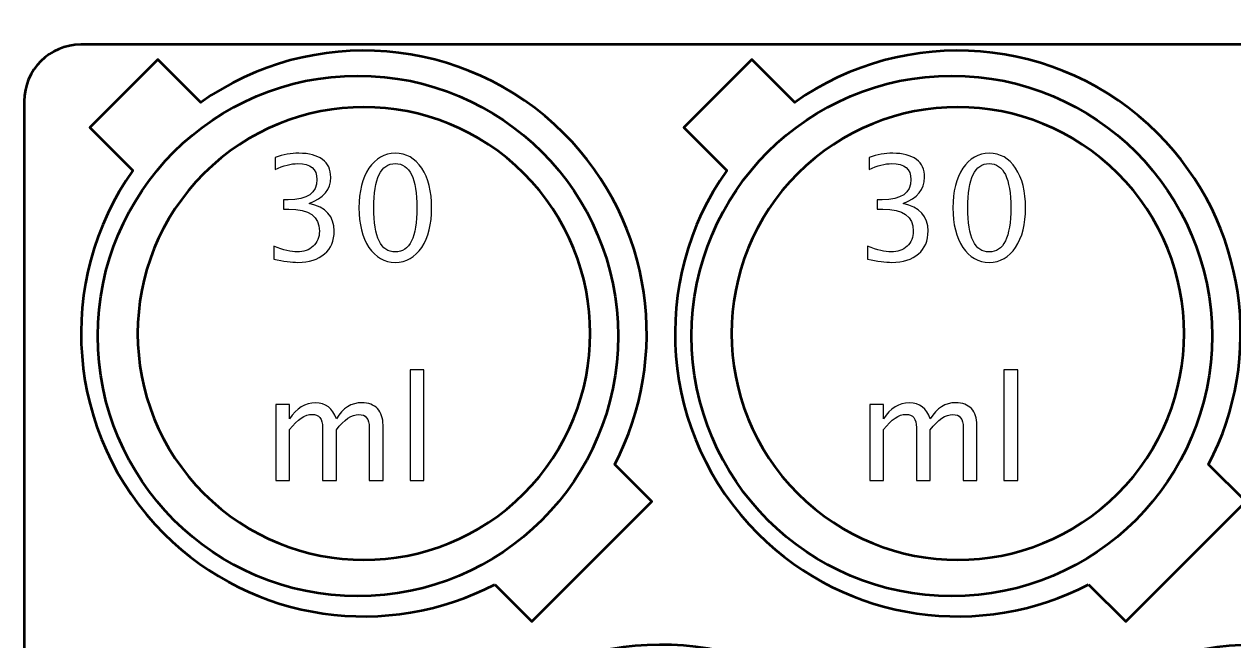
# Model space of a CAD drawing. Header units: centimetres. Extents: x -10.8 to 10.8, y -23.8 to 23.9.
# Drawn here: x -10.82 to -0.13, y 18.49 to 23.94 of the extents above; entities that cross this region are included whole.
import ezdxf

# ---------------------------------------------------------------- set-up
doc = ezdxf.new("R2010")
doc.units = ezdxf.units.CM
doc.header["$MEASUREMENT"] = 0
doc.layers.add('Layer 1', color=7, linetype='Continuous')

msp = doc.modelspace()

# ---------------------------------------------------------------- linework, layer by layer
at = {"layer": 'Layer 1', "lineweight": 53}
for centre in [(-7.875, 21.1875), (-2.625, 21.1875)]:
    msp.add_ellipse(centre, major_axis=(0, 2.3), ratio=1, dxfattribs=at)
at = {"layer": 'Layer 1', "color": 4, "lineweight": 53}
for points, knots in [([(-6.66552, 18.99236), (-7.60798, 18.50044), (-8.7982, 18.65016), (-9.58973, 19.4417), (-9.58973, 19.4417), (-10.46359, 20.31556), (-10.55515, 21.67531), (-9.8647, 22.65116), (-9.8647, 22.65116), (-9.8647, 22.65116), (-10.24381, 23.03027), (-10.24381, 23.03027), (-10.24381, 23.03027), (-10.24381, 23.03027), (-9.64277, 23.63131), (-9.64277, 23.63131), (-9.64277, 23.63131), (-9.64277, 23.63131), (-9.26366, 23.2522), (-9.26366, 23.2522), (-9.26366, 23.2522), (-8.28781, 23.94265), (-6.92806, 23.85109), (-6.0542, 22.97723), (-6.0542, 22.97723), (-5.26266, 22.1857), (-5.11294, 20.99548), (-5.60486, 20.05302), (-5.60486, 20.05302), (-5.60486, 20.05302), (-5.27638, 19.72454), (-5.27638, 19.72454), (-5.27638, 19.72454), (-5.27638, 19.72454), (-6.33704, 18.66388), (-6.33704, 18.66388), (-6.33704, 18.66388), (-6.33704, 18.66388), (-6.66552, 18.99236), (-6.66552, 18.99236)], [0, 0, 0, 0, 0.09090909, 0.09090909, 0.09090909, 0.09090909, 0.18181818, 0.18181818, 0.18181818, 0.18181818, 0.27272727, 0.27272727, 0.27272727, 0.27272727, 0.36363636, 0.36363636, 0.36363636, 0.36363636, 0.45454545, 0.45454545, 0.45454545, 0.45454545, 0.54545455, 0.54545455, 0.54545455, 0.54545455, 0.63636364, 0.63636364, 0.63636364, 0.63636364, 0.72727273, 0.72727273, 0.72727273, 0.72727273, 0.81818182, 0.81818182, 0.81818182, 0.81818182, 1, 1, 1, 1]), ([(-1.41552, 18.99236), (-2.35798, 18.50044), (-3.5482, 18.65016), (-4.33973, 19.4417), (-4.33973, 19.4417), (-5.21359, 20.31556), (-5.30515, 21.67531), (-4.6147, 22.65116), (-4.6147, 22.65116), (-4.6147, 22.65116), (-4.99381, 23.03027), (-4.99381, 23.03027), (-4.99381, 23.03027), (-4.99381, 23.03027), (-4.39277, 23.63131), (-4.39277, 23.63131), (-4.39277, 23.63131), (-4.39277, 23.63131), (-4.01366, 23.2522), (-4.01366, 23.2522), (-4.01366, 23.2522), (-3.03781, 23.94265), (-1.67806, 23.85109), (-0.8042, 22.97723), (-0.8042, 22.97723), (-0.01266, 22.1857), (0.13706, 20.99548), (-0.35486, 20.05302), (-0.35486, 20.05302), (-0.35486, 20.05302), (-0.02638, 19.72454), (-0.02638, 19.72454), (-0.02638, 19.72454), (-0.02638, 19.72454), (-1.08704, 18.66388), (-1.08704, 18.66388), (-1.08704, 18.66388), (-1.08704, 18.66388), (-1.41552, 18.99236), (-1.41552, 18.99236)], [0, 0, 0, 0, 0.09090909, 0.09090909, 0.09090909, 0.09090909, 0.18181818, 0.18181818, 0.18181818, 0.18181818, 0.27272727, 0.27272727, 0.27272727, 0.27272727, 0.36363636, 0.36363636, 0.36363636, 0.36363636, 0.45454545, 0.45454545, 0.45454545, 0.45454545, 0.54545455, 0.54545455, 0.54545455, 0.54545455, 0.63636364, 0.63636364, 0.63636364, 0.63636364, 0.72727273, 0.72727273, 0.72727273, 0.72727273, 0.81818182, 0.81818182, 0.81818182, 0.81818182, 1, 1, 1, 1]), ([(-6.40775, 19.79525), (-7.1888, 19.01421), (-8.45513, 19.01421), (-9.23618, 19.79525), (-9.23618, 19.79525), (-10.01723, 20.5763), (-10.01723, 21.84263), (-9.23618, 22.62368), (-9.23618, 22.62368), (-8.45513, 23.40473), (-7.1888, 23.40473), (-6.40775, 22.62368), (-6.40775, 22.62368), (-5.62671, 21.84263), (-5.62671, 20.5763), (-6.40775, 19.79525)], [0, 0, 0, 0, 0.2, 0.2, 0.2, 0.2, 0.4, 0.4, 0.4, 0.4, 0.6, 0.6, 0.6, 0.6, 1, 1, 1, 1]), ([(-1.15775, 19.79525), (-1.9388, 19.01421), (-3.20513, 19.01421), (-3.98618, 19.79525), (-3.98618, 19.79525), (-4.76723, 20.5763), (-4.76723, 21.84263), (-3.98618, 22.62368), (-3.98618, 22.62368), (-3.20513, 23.40473), (-1.9388, 23.40473), (-1.15775, 22.62368), (-1.15775, 22.62368), (-0.37671, 21.84263), (-0.37671, 20.5763), (-1.15775, 19.79525)], [0, 0, 0, 0, 0.2, 0.2, 0.2, 0.2, 0.4, 0.4, 0.4, 0.4, 0.6, 0.6, 0.6, 0.6, 1, 1, 1, 1]), ([(-4.04052, 13.74236), (-4.98298, 13.25044), (-6.1732, 13.40016), (-6.96473, 14.1917), (-6.96473, 14.1917), (-7.83859, 15.06556), (-7.93015, 16.42531), (-7.2397, 17.40116), (-7.2397, 17.40116), (-7.2397, 17.40116), (-7.61881, 17.78027), (-7.61881, 17.78027), (-7.61881, 17.78027), (-7.61881, 17.78027), (-7.01777, 18.38131), (-7.01777, 18.38131), (-7.01777, 18.38131), (-7.01777, 18.38131), (-6.63866, 18.0022), (-6.63866, 18.0022), (-6.63866, 18.0022), (-5.66281, 18.69265), (-4.30306, 18.60109), (-3.4292, 17.72723), (-3.4292, 17.72723), (-2.63766, 16.9357), (-2.48794, 15.74548), (-2.97986, 14.80302), (-2.97986, 14.80302), (-2.97986, 14.80302), (-2.65138, 14.47454), (-2.65138, 14.47454), (-2.65138, 14.47454), (-2.65138, 14.47454), (-3.71204, 13.41388), (-3.71204, 13.41388), (-3.71204, 13.41388), (-3.71204, 13.41388), (-4.04052, 13.74236), (-4.04052, 13.74236)], [0, 0, 0, 0, 0.09090909, 0.09090909, 0.09090909, 0.09090909, 0.18181818, 0.18181818, 0.18181818, 0.18181818, 0.27272727, 0.27272727, 0.27272727, 0.27272727, 0.36363636, 0.36363636, 0.36363636, 0.36363636, 0.45454545, 0.45454545, 0.45454545, 0.45454545, 0.54545455, 0.54545455, 0.54545455, 0.54545455, 0.63636364, 0.63636364, 0.63636364, 0.63636364, 0.72727273, 0.72727273, 0.72727273, 0.72727273, 0.81818182, 0.81818182, 0.81818182, 0.81818182, 1, 1, 1, 1]), ([(1.20948, 13.74236), (0.26702, 13.25044), (-0.9232, 13.40016), (-1.71473, 14.1917), (-1.71473, 14.1917), (-2.58859, 15.06556), (-2.68015, 16.42531), (-1.9897, 17.40116), (-1.9897, 17.40116), (-1.9897, 17.40116), (-2.36881, 17.78027), (-2.36881, 17.78027), (-2.36881, 17.78027), (-2.36881, 17.78027), (-1.76777, 18.38131), (-1.76777, 18.38131), (-1.76777, 18.38131), (-1.76777, 18.38131), (-1.38866, 18.0022), (-1.38866, 18.0022), (-1.38866, 18.0022), (-0.41281, 18.69265), (0.94694, 18.60109), (1.8208, 17.72723), (1.8208, 17.72723), (2.61234, 16.9357), (2.76206, 15.74548), (2.27014, 14.80302), (2.27014, 14.80302), (2.27014, 14.80302), (2.59862, 14.47454), (2.59862, 14.47454), (2.59862, 14.47454), (2.59862, 14.47454), (1.53796, 13.41388), (1.53796, 13.41388), (1.53796, 13.41388), (1.53796, 13.41388), (1.20948, 13.74236), (1.20948, 13.74236)], [0, 0, 0, 0, 0.09090909, 0.09090909, 0.09090909, 0.09090909, 0.18181818, 0.18181818, 0.18181818, 0.18181818, 0.27272727, 0.27272727, 0.27272727, 0.27272727, 0.36363636, 0.36363636, 0.36363636, 0.36363636, 0.45454545, 0.45454545, 0.45454545, 0.45454545, 0.54545455, 0.54545455, 0.54545455, 0.54545455, 0.63636364, 0.63636364, 0.63636364, 0.63636364, 0.72727273, 0.72727273, 0.72727273, 0.72727273, 0.81818182, 0.81818182, 0.81818182, 0.81818182, 1, 1, 1, 1])]:
    msp.add_open_spline(points, degree=3, knots=knots, dxfattribs=at)
at = {"layer": 'Layer 1', "lineweight": 53}
msp.add_open_spline([(-10.825, 8.6125), (-10.825, 8.6125), (-10.825, 23.2625), (-10.825, 23.2625), (-10.825, 23.2625), (-10.825, 23.53864), (-10.60114, 23.7625), (-10.325, 23.7625), (-10.325, 23.7625), (-10.325, 23.7625), (10.325, 23.7625), (10.325, 23.7625), (10.325, 23.7625), (10.60114, 23.7625), (10.825, 23.53864), (10.825, 23.2625), (10.825, 23.2625), (10.825, 23.2625), (10.825, 8.6125), (10.825, 8.6125), (10.825, 8.6125), (10.825, 8.33636), (10.60114, 8.1125), (10.325, 8.1125), (10.325, 8.1125), (10.325, 8.1125), (-10.325, 8.1125), (-10.325, 8.1125), (-10.325, 8.1125), (-10.60114, 8.1125), (-10.825, 8.33636), (-10.825, 8.6125)], degree=3, knots=[0, 0, 0, 0, 0.11111111, 0.11111111, 0.11111111, 0.11111111, 0.22222222, 0.22222222, 0.22222222, 0.22222222, 0.33333333, 0.33333333, 0.33333333, 0.33333333, 0.44444444, 0.44444444, 0.44444444, 0.44444444, 0.55555556, 0.55555556, 0.55555556, 0.55555556, 0.66666667, 0.66666667, 0.66666667, 0.66666667, 0.77777778, 0.77777778, 0.77777778, 0.77777778, 1, 1, 1, 1], dxfattribs=at)
at = {"layer": 'Layer 1', "color": 4}
for points, knots in [([(-8.61935, 21.86752), (-8.61935, 21.86752), (-8.61935, 21.98182), (-8.61935, 21.98182), (-8.61935, 21.98182), (-8.53214, 21.94711), (-8.46377, 21.92975), (-8.41361, 21.92975), (-8.41361, 21.92975), (-8.35455, 21.92975), (-8.30693, 21.94668), (-8.27031, 21.98076), (-8.27031, 21.98076), (-8.23369, 22.01484), (-8.21549, 22.05929), (-8.21549, 22.1139), (-8.21549, 22.1139), (-8.21549, 22.24344), (-8.30566, 22.30821), (-8.486, 22.30821), (-8.486, 22.30821), (-8.486, 22.30821), (-8.53426, 22.30821), (-8.53426, 22.30821), (-8.53426, 22.30821), (-8.53426, 22.30821), (-8.53426, 22.39013), (-8.53426, 22.39013), (-8.53426, 22.39013), (-8.53426, 22.39013), (-8.4915, 22.39076), (-8.4915, 22.39076), (-8.4915, 22.39076), (-8.32196, 22.39076), (-8.23708, 22.45045), (-8.23708, 22.57004), (-8.23708, 22.57004), (-8.23708, 22.66381), (-8.29338, 22.7108), (-8.40578, 22.7108), (-8.40578, 22.7108), (-8.4661, 22.7108), (-8.53299, 22.69344), (-8.60665, 22.65873), (-8.60665, 22.65873), (-8.60665, 22.65873), (-8.60665, 22.76541), (-8.60665, 22.76541), (-8.60665, 22.76541), (-8.53447, 22.78996), (-8.46483, 22.80224), (-8.39795, 22.80224), (-8.39795, 22.80224), (-8.30693, 22.80224), (-8.23687, 22.78404), (-8.18818, 22.74763), (-8.18818, 22.74763), (-8.1395, 22.71144), (-8.11516, 22.65873), (-8.11516, 22.58973), (-8.11516, 22.58973), (-8.11516, 22.48199), (-8.17887, 22.40515), (-8.30651, 22.35943), (-8.30651, 22.35943), (-8.15855, 22.32493), (-8.08468, 22.24386), (-8.08468, 22.11581), (-8.08468, 22.11581), (-8.08468, 22.02945), (-8.11325, 21.9615), (-8.17019, 21.91218), (-8.17019, 21.91218), (-8.22713, 21.86286), (-8.30545, 21.83831), (-8.40493, 21.83831), (-8.40493, 21.83831), (-8.46166, 21.83831), (-8.53299, 21.84805), (-8.61935, 21.86752)], [0, 0, 0, 0, 0.04761905, 0.04761905, 0.04761905, 0.04761905, 0.0952381, 0.0952381, 0.0952381, 0.0952381, 0.14285714, 0.14285714, 0.14285714, 0.14285714, 0.19047619, 0.19047619, 0.19047619, 0.19047619, 0.23809524, 0.23809524, 0.23809524, 0.23809524, 0.28571429, 0.28571429, 0.28571429, 0.28571429, 0.33333333, 0.33333333, 0.33333333, 0.33333333, 0.38095238, 0.38095238, 0.38095238, 0.38095238, 0.42857143, 0.42857143, 0.42857143, 0.42857143, 0.47619048, 0.47619048, 0.47619048, 0.47619048, 0.52380952, 0.52380952, 0.52380952, 0.52380952, 0.57142857, 0.57142857, 0.57142857, 0.57142857, 0.61904762, 0.61904762, 0.61904762, 0.61904762, 0.66666667, 0.66666667, 0.66666667, 0.66666667, 0.71428571, 0.71428571, 0.71428571, 0.71428571, 0.76190476, 0.76190476, 0.76190476, 0.76190476, 0.80952381, 0.80952381, 0.80952381, 0.80952381, 0.85714286, 0.85714286, 0.85714286, 0.85714286, 0.9047619, 0.9047619, 0.9047619, 0.9047619, 1, 1, 1, 1]), ([(-7.54451, 21.83831), (-7.64082, 21.83831), (-7.7185, 21.88255), (-7.77734, 21.97081), (-7.77734, 21.97081), (-7.8364, 22.05908), (-7.86582, 22.1755), (-7.86582, 22.32028), (-7.86582, 22.32028), (-7.86582, 22.46506), (-7.8364, 22.58147), (-7.77734, 22.66974), (-7.77734, 22.66974), (-7.7185, 22.758), (-7.64082, 22.80224), (-7.54451, 22.80224), (-7.54451, 22.80224), (-7.44778, 22.80224), (-7.3701, 22.75821), (-7.31125, 22.67016), (-7.31125, 22.67016), (-7.25262, 22.58211), (-7.2232, 22.46548), (-7.2232, 22.32028), (-7.2232, 22.32028), (-7.2232, 22.1755), (-7.25262, 22.05908), (-7.31125, 21.97081), (-7.31125, 21.97081), (-7.3701, 21.88255), (-7.44778, 21.83831), (-7.54451, 21.83831)], [0, 0, 0, 0, 0.11111111, 0.11111111, 0.11111111, 0.11111111, 0.22222222, 0.22222222, 0.22222222, 0.22222222, 0.33333333, 0.33333333, 0.33333333, 0.33333333, 0.44444444, 0.44444444, 0.44444444, 0.44444444, 0.55555556, 0.55555556, 0.55555556, 0.55555556, 0.66666667, 0.66666667, 0.66666667, 0.66666667, 0.77777778, 0.77777778, 0.77777778, 0.77777778, 1, 1, 1, 1]), ([(-3.36935, 21.86752), (-3.36935, 21.86752), (-3.36935, 21.98182), (-3.36935, 21.98182), (-3.36935, 21.98182), (-3.28214, 21.94711), (-3.21377, 21.92975), (-3.16361, 21.92975), (-3.16361, 21.92975), (-3.10455, 21.92975), (-3.05693, 21.94668), (-3.02031, 21.98076), (-3.02031, 21.98076), (-2.98369, 22.01484), (-2.96549, 22.05929), (-2.96549, 22.1139), (-2.96549, 22.1139), (-2.96549, 22.24344), (-3.05566, 22.30821), (-3.236, 22.30821), (-3.236, 22.30821), (-3.236, 22.30821), (-3.28426, 22.30821), (-3.28426, 22.30821), (-3.28426, 22.30821), (-3.28426, 22.30821), (-3.28426, 22.39013), (-3.28426, 22.39013), (-3.28426, 22.39013), (-3.28426, 22.39013), (-3.2415, 22.39076), (-3.2415, 22.39076), (-3.2415, 22.39076), (-3.07196, 22.39076), (-2.98708, 22.45045), (-2.98708, 22.57004), (-2.98708, 22.57004), (-2.98708, 22.66381), (-3.04338, 22.7108), (-3.15578, 22.7108), (-3.15578, 22.7108), (-3.2161, 22.7108), (-3.28299, 22.69344), (-3.35665, 22.65873), (-3.35665, 22.65873), (-3.35665, 22.65873), (-3.35665, 22.76541), (-3.35665, 22.76541), (-3.35665, 22.76541), (-3.28447, 22.78996), (-3.21483, 22.80224), (-3.14795, 22.80224), (-3.14795, 22.80224), (-3.05693, 22.80224), (-2.98687, 22.78404), (-2.93818, 22.74763), (-2.93818, 22.74763), (-2.8895, 22.71144), (-2.86516, 22.65873), (-2.86516, 22.58973), (-2.86516, 22.58973), (-2.86516, 22.48199), (-2.92887, 22.40515), (-3.05651, 22.35943), (-3.05651, 22.35943), (-2.90855, 22.32493), (-2.83468, 22.24386), (-2.83468, 22.11581), (-2.83468, 22.11581), (-2.83468, 22.02945), (-2.86325, 21.9615), (-2.92019, 21.91218), (-2.92019, 21.91218), (-2.97713, 21.86286), (-3.05545, 21.83831), (-3.15493, 21.83831), (-3.15493, 21.83831), (-3.21166, 21.83831), (-3.28299, 21.84805), (-3.36935, 21.86752)], [0, 0, 0, 0, 0.04761905, 0.04761905, 0.04761905, 0.04761905, 0.0952381, 0.0952381, 0.0952381, 0.0952381, 0.14285714, 0.14285714, 0.14285714, 0.14285714, 0.19047619, 0.19047619, 0.19047619, 0.19047619, 0.23809524, 0.23809524, 0.23809524, 0.23809524, 0.28571429, 0.28571429, 0.28571429, 0.28571429, 0.33333333, 0.33333333, 0.33333333, 0.33333333, 0.38095238, 0.38095238, 0.38095238, 0.38095238, 0.42857143, 0.42857143, 0.42857143, 0.42857143, 0.47619048, 0.47619048, 0.47619048, 0.47619048, 0.52380952, 0.52380952, 0.52380952, 0.52380952, 0.57142857, 0.57142857, 0.57142857, 0.57142857, 0.61904762, 0.61904762, 0.61904762, 0.61904762, 0.66666667, 0.66666667, 0.66666667, 0.66666667, 0.71428571, 0.71428571, 0.71428571, 0.71428571, 0.76190476, 0.76190476, 0.76190476, 0.76190476, 0.80952381, 0.80952381, 0.80952381, 0.80952381, 0.85714286, 0.85714286, 0.85714286, 0.85714286, 0.9047619, 0.9047619, 0.9047619, 0.9047619, 1, 1, 1, 1]), ([(-2.29451, 21.83831), (-2.39082, 21.83831), (-2.4685, 21.88255), (-2.52734, 21.97081), (-2.52734, 21.97081), (-2.5864, 22.05908), (-2.61582, 22.1755), (-2.61582, 22.32028), (-2.61582, 22.32028), (-2.61582, 22.46506), (-2.5864, 22.58147), (-2.52734, 22.66974), (-2.52734, 22.66974), (-2.4685, 22.758), (-2.39082, 22.80224), (-2.29451, 22.80224), (-2.29451, 22.80224), (-2.19778, 22.80224), (-2.1201, 22.75821), (-2.06125, 22.67016), (-2.06125, 22.67016), (-2.00262, 22.58211), (-1.9732, 22.46548), (-1.9732, 22.32028), (-1.9732, 22.32028), (-1.9732, 22.1755), (-2.00262, 22.05908), (-2.06125, 21.97081), (-2.06125, 21.97081), (-2.1201, 21.88255), (-2.19778, 21.83831), (-2.29451, 21.83831)], [0, 0, 0, 0, 0.11111111, 0.11111111, 0.11111111, 0.11111111, 0.22222222, 0.22222222, 0.22222222, 0.22222222, 0.33333333, 0.33333333, 0.33333333, 0.33333333, 0.44444444, 0.44444444, 0.44444444, 0.44444444, 0.55555556, 0.55555556, 0.55555556, 0.55555556, 0.66666667, 0.66666667, 0.66666667, 0.66666667, 0.77777778, 0.77777778, 0.77777778, 0.77777778, 1, 1, 1, 1]), ([(-7.54472, 21.92975), (-7.41751, 21.92975), (-7.35401, 22.05993), (-7.35401, 22.32028), (-7.35401, 22.32028), (-7.35401, 22.58063), (-7.41751, 22.7108), (-7.54472, 22.7108), (-7.54472, 22.7108), (-7.67151, 22.7108), (-7.73501, 22.58063), (-7.73501, 22.32028), (-7.73501, 22.32028), (-7.73501, 22.05993), (-7.67151, 21.92975), (-7.54472, 21.92975)], [0, 0, 0, 0, 0.2, 0.2, 0.2, 0.2, 0.4, 0.4, 0.4, 0.4, 0.6, 0.6, 0.6, 0.6, 1, 1, 1, 1]), ([(-2.29472, 21.92975), (-2.16751, 21.92975), (-2.10401, 22.05993), (-2.10401, 22.32028), (-2.10401, 22.32028), (-2.10401, 22.58063), (-2.16751, 22.7108), (-2.29472, 22.7108), (-2.29472, 22.7108), (-2.42151, 22.7108), (-2.48501, 22.58063), (-2.48501, 22.32028), (-2.48501, 22.32028), (-2.48501, 22.05993), (-2.42151, 21.92975), (-2.29472, 21.92975)], [0, 0, 0, 0, 0.2, 0.2, 0.2, 0.2, 0.4, 0.4, 0.4, 0.4, 0.6, 0.6, 0.6, 0.6, 1, 1, 1, 1]), ([(-7.41455, 19.9096), (-7.41455, 19.9096), (-7.41455, 20.88877), (-7.41455, 20.88877), (-7.41455, 20.88877), (-7.41455, 20.88877), (-7.29263, 20.88877), (-7.29263, 20.88877), (-7.29263, 20.88877), (-7.29263, 20.88877), (-7.29263, 19.9096), (-7.29263, 19.9096), (-7.29263, 19.9096), (-7.29263, 19.9096), (-7.41455, 19.9096), (-7.41455, 19.9096)], [0, 0, 0, 0, 0.2, 0.2, 0.2, 0.2, 0.4, 0.4, 0.4, 0.4, 0.6, 0.6, 0.6, 0.6, 1, 1, 1, 1]), ([(-2.16455, 19.9096), (-2.16455, 19.9096), (-2.16455, 20.88877), (-2.16455, 20.88877), (-2.16455, 20.88877), (-2.16455, 20.88877), (-2.04263, 20.88877), (-2.04263, 20.88877), (-2.04263, 20.88877), (-2.04263, 20.88877), (-2.04263, 19.9096), (-2.04263, 19.9096), (-2.04263, 19.9096), (-2.04263, 19.9096), (-2.16455, 19.9096), (-2.16455, 19.9096)], [0, 0, 0, 0, 0.2, 0.2, 0.2, 0.2, 0.4, 0.4, 0.4, 0.4, 0.6, 0.6, 0.6, 0.6, 1, 1, 1, 1]), ([(-8.60031, 19.9096), (-8.60031, 19.9096), (-8.60031, 20.5827), (-8.60031, 20.5827), (-8.60031, 20.5827), (-8.60031, 20.5827), (-8.47839, 20.5827), (-8.47839, 20.5827), (-8.47839, 20.5827), (-8.47839, 20.5827), (-8.47839, 20.45549), (-8.47839, 20.45549), (-8.47839, 20.45549), (-8.41891, 20.54968), (-8.34271, 20.59667), (-8.24937, 20.59667), (-8.24937, 20.59667), (-8.15941, 20.59667), (-8.09824, 20.54968), (-8.06564, 20.45549), (-8.06564, 20.45549), (-8.00785, 20.55053), (-7.9325, 20.59794), (-7.84, 20.59794), (-7.84, 20.59794), (-7.78095, 20.59794), (-7.73502, 20.58058), (-7.70221, 20.54566), (-7.70221, 20.54566), (-7.6694, 20.51073), (-7.65289, 20.46184), (-7.65289, 20.39897), (-7.65289, 20.39897), (-7.65289, 20.39897), (-7.65289, 19.9096), (-7.65289, 19.9096), (-7.65289, 19.9096), (-7.65289, 19.9096), (-7.77481, 19.9096), (-7.77481, 19.9096), (-7.77481, 19.9096), (-7.77481, 19.9096), (-7.77481, 20.37887), (-7.77481, 20.37887), (-7.77481, 20.37887), (-7.77481, 20.45549), (-7.80529, 20.4938), (-7.86625, 20.4938), (-7.86625, 20.4938), (-7.92954, 20.4938), (-7.996, 20.44914), (-8.06564, 20.3596), (-8.06564, 20.3596), (-8.06564, 20.3596), (-8.06564, 19.9096), (-8.06564, 19.9096), (-8.06564, 19.9096), (-8.06564, 19.9096), (-8.18756, 19.9096), (-8.18756, 19.9096), (-8.18756, 19.9096), (-8.18756, 19.9096), (-8.18756, 20.37929), (-8.18756, 20.37929), (-8.18756, 20.37929), (-8.18756, 20.45655), (-8.21846, 20.49507), (-8.28048, 20.49507), (-8.28048, 20.49507), (-8.34208, 20.49507), (-8.40812, 20.4502), (-8.47839, 20.36024), (-8.47839, 20.36024), (-8.47839, 20.36024), (-8.47839, 19.9096), (-8.47839, 19.9096), (-8.47839, 19.9096), (-8.47839, 19.9096), (-8.60031, 19.9096), (-8.60031, 19.9096)], [0, 0, 0, 0, 0.04761905, 0.04761905, 0.04761905, 0.04761905, 0.0952381, 0.0952381, 0.0952381, 0.0952381, 0.14285714, 0.14285714, 0.14285714, 0.14285714, 0.19047619, 0.19047619, 0.19047619, 0.19047619, 0.23809524, 0.23809524, 0.23809524, 0.23809524, 0.28571429, 0.28571429, 0.28571429, 0.28571429, 0.33333333, 0.33333333, 0.33333333, 0.33333333, 0.38095238, 0.38095238, 0.38095238, 0.38095238, 0.42857143, 0.42857143, 0.42857143, 0.42857143, 0.47619048, 0.47619048, 0.47619048, 0.47619048, 0.52380952, 0.52380952, 0.52380952, 0.52380952, 0.57142857, 0.57142857, 0.57142857, 0.57142857, 0.61904762, 0.61904762, 0.61904762, 0.61904762, 0.66666667, 0.66666667, 0.66666667, 0.66666667, 0.71428571, 0.71428571, 0.71428571, 0.71428571, 0.76190476, 0.76190476, 0.76190476, 0.76190476, 0.80952381, 0.80952381, 0.80952381, 0.80952381, 0.85714286, 0.85714286, 0.85714286, 0.85714286, 0.9047619, 0.9047619, 0.9047619, 0.9047619, 1, 1, 1, 1]), ([(-3.35031, 19.9096), (-3.35031, 19.9096), (-3.35031, 20.5827), (-3.35031, 20.5827), (-3.35031, 20.5827), (-3.35031, 20.5827), (-3.22839, 20.5827), (-3.22839, 20.5827), (-3.22839, 20.5827), (-3.22839, 20.5827), (-3.22839, 20.45549), (-3.22839, 20.45549), (-3.22839, 20.45549), (-3.16891, 20.54968), (-3.09271, 20.59667), (-2.99937, 20.59667), (-2.99937, 20.59667), (-2.90941, 20.59667), (-2.84824, 20.54968), (-2.81564, 20.45549), (-2.81564, 20.45549), (-2.75785, 20.55053), (-2.6825, 20.59794), (-2.59, 20.59794), (-2.59, 20.59794), (-2.53095, 20.59794), (-2.48502, 20.58058), (-2.45221, 20.54566), (-2.45221, 20.54566), (-2.4194, 20.51073), (-2.40289, 20.46184), (-2.40289, 20.39897), (-2.40289, 20.39897), (-2.40289, 20.39897), (-2.40289, 19.9096), (-2.40289, 19.9096), (-2.40289, 19.9096), (-2.40289, 19.9096), (-2.52481, 19.9096), (-2.52481, 19.9096), (-2.52481, 19.9096), (-2.52481, 19.9096), (-2.52481, 20.37887), (-2.52481, 20.37887), (-2.52481, 20.37887), (-2.52481, 20.45549), (-2.55529, 20.4938), (-2.61625, 20.4938), (-2.61625, 20.4938), (-2.67954, 20.4938), (-2.746, 20.44914), (-2.81564, 20.3596), (-2.81564, 20.3596), (-2.81564, 20.3596), (-2.81564, 19.9096), (-2.81564, 19.9096), (-2.81564, 19.9096), (-2.81564, 19.9096), (-2.93756, 19.9096), (-2.93756, 19.9096), (-2.93756, 19.9096), (-2.93756, 19.9096), (-2.93756, 20.37929), (-2.93756, 20.37929), (-2.93756, 20.37929), (-2.93756, 20.45655), (-2.96846, 20.49507), (-3.03048, 20.49507), (-3.03048, 20.49507), (-3.09208, 20.49507), (-3.15812, 20.4502), (-3.22839, 20.36024), (-3.22839, 20.36024), (-3.22839, 20.36024), (-3.22839, 19.9096), (-3.22839, 19.9096), (-3.22839, 19.9096), (-3.22839, 19.9096), (-3.35031, 19.9096), (-3.35031, 19.9096)], [0, 0, 0, 0, 0.04761905, 0.04761905, 0.04761905, 0.04761905, 0.0952381, 0.0952381, 0.0952381, 0.0952381, 0.14285714, 0.14285714, 0.14285714, 0.14285714, 0.19047619, 0.19047619, 0.19047619, 0.19047619, 0.23809524, 0.23809524, 0.23809524, 0.23809524, 0.28571429, 0.28571429, 0.28571429, 0.28571429, 0.33333333, 0.33333333, 0.33333333, 0.33333333, 0.38095238, 0.38095238, 0.38095238, 0.38095238, 0.42857143, 0.42857143, 0.42857143, 0.42857143, 0.47619048, 0.47619048, 0.47619048, 0.47619048, 0.52380952, 0.52380952, 0.52380952, 0.52380952, 0.57142857, 0.57142857, 0.57142857, 0.57142857, 0.61904762, 0.61904762, 0.61904762, 0.61904762, 0.66666667, 0.66666667, 0.66666667, 0.66666667, 0.71428571, 0.71428571, 0.71428571, 0.71428571, 0.76190476, 0.76190476, 0.76190476, 0.76190476, 0.80952381, 0.80952381, 0.80952381, 0.80952381, 0.85714286, 0.85714286, 0.85714286, 0.85714286, 0.9047619, 0.9047619, 0.9047619, 0.9047619, 1, 1, 1, 1])]:
    msp.add_open_spline(points, degree=3, knots=knots, dxfattribs=at)

doc.saveas('drawing.dxf')
